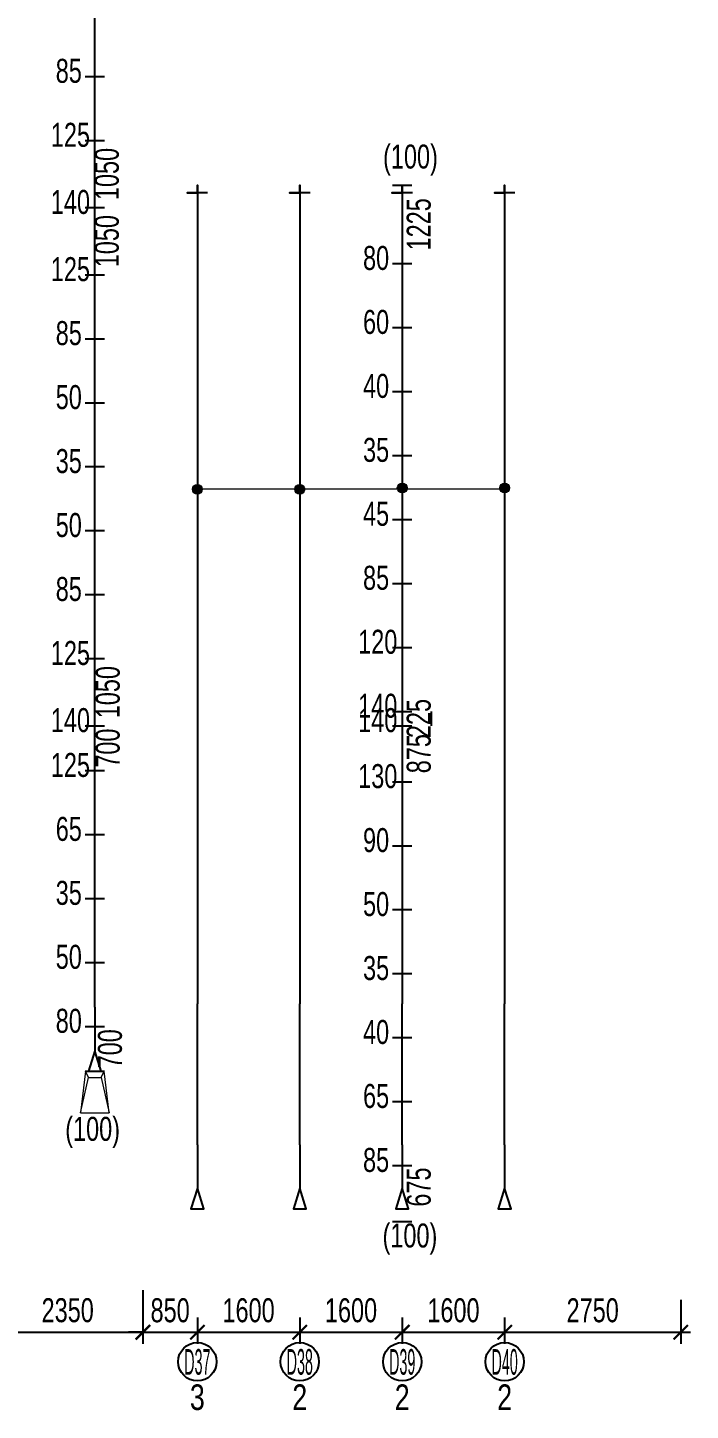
# Model space of a CAD drawing. Header units: millimetres. Extents: x 4465111 to 4895522, y 2166116 to 2541221.
# Drawn here: x 4687931 to 4698281, y 2191538 to 2213152 of the extents above; entities that cross this region are included whole.
import ezdxf
from ezdxf.enums import TextEntityAlignment as Align

# ---------------------------------------------------------------- set-up
doc = ezdxf.new("R2010")
doc.units = ezdxf.units.MM
doc.header["$LTSCALE"] = 50
doc.header["$MEASUREMENT"] = 0
doc.layers.get('DEFPOINTS').update_dxf_attribs({"lineweight": 9})
for name, color, linetype in [('BREAK_LINE', 7, 'Continuous'), ('KCS_TEXT', 2, 'Continuous'), ('S- Border', 6, 'Continuous'), ('SP-Reinforcement', 4, 'Continuous')]:
    doc.layers.add(name, color=color, linetype=linetype)
doc.layers.add('Current_plane_Tendon', color=7, linetype='Continuous', true_color=0xab0000)
for name, color, linetype, lineweight in [('S-dims', 8, 'Continuous', 15), ('S-text', 3, 'Continuous', 20), ('S-Thin', 253, 'Continuous', 15)]:
    doc.layers.add(name, color=color, linetype=linetype, lineweight=lineweight)
doc.styles.add('KCS_BIGTEXT', font='arial.ttf', dxfattribs={"width": 0.75})
doc.styles.add('KCS_SMTEXT', font='arial.ttf', dxfattribs={"width": 0.7})
doc.dimstyles.new('KCS_DIM150', dxfattribs={"dimscale": 150, "dimtxt": 2.5, "dimasz": 1.5, "dimexe": 1.2, "dimexo": 0, "dimgap": 1, "dimtad": 1, "dimdec": 0, "dimzin": 0, "dimdsep": 46, "dimtxsty": 'KCS_SMTEXT', "dimblk": 'ARCHTICK', "dimcen": 0, "dimdle": 1, "dimclrd": 1, "dimclre": 1, "dimclrt": 2, "dimadec": 0, "dimazin": 0, "dimtfac": 1, "dimtdec": 0, "dimtix": 1, "dimtmove": 2, "dimatfit": 3, "dimfxl": 1, "dimtolj": 1, "dimtzin": 0, "dimarcsym": 0})
doc.dimstyles.new('KCS_DIM150A', dxfattribs={"dimscale": 150, "dimtxt": 2.5, "dimasz": 3, "dimexe": 1.2, "dimexo": 0, "dimgap": 1, "dimtad": 1, "dimdec": 0, "dimzin": 0, "dimdsep": 46, "dimtxsty": 'KCS_SMTEXT', "dimblk": 'ARCHTICK', "dimcen": 0, "dimdle": 1, "dimse1": 1, "dimse2": 1, "dimsd1": 1, "dimsd2": 1, "dimclrd": 1, "dimclre": 1, "dimclrt": 3, "dimadec": 0, "dimazin": 0, "dimtfac": 1, "dimtdec": 0, "dimtix": 1, "dimtmove": 2, "dimatfit": 3, "dimfxl": 1, "dimtolj": 1, "dimtzin": 0, "dimarcsym": 0})

# ---------------------------------------------------------------- blocks, each defined once
blk = doc.blocks.new('*U242')
at = {"layer": 'S- Border'}
blk.add_lwpolyline([(0, 0), (-392, 0)], dxfattribs=at)
blk.add_circle((-692, 0), 300, dxfattribs=at)
at = {"layer": 'SP-Reinforcement'}
for points in [[(2700, 0), (2020, 0), (1700, 100), (1700, -100), (2020, 0)], [(2700, 0), (4904, 0)], [(17580, -160), (17580, 160), (17580, 0), (17700, 0), (4904, 0)]]:
    blk.add_lwpolyline(points, dxfattribs=at)
at = {"layer": 'S-text', "style": 'KCS_BIGTEXT', "width": 0.75}
blk.add_attdef('COUNT', text='', height=400, rotation=270, dxfattribs=at).set_placement((-1246, 0), align=Align.MIDDLE_CENTER)
blk = doc.blocks.new('*U243')
at = {"layer": 'S- Border'}
blk.add_lwpolyline([(0, 0), (-392, 0)], dxfattribs=at)
blk.add_circle((-692, 0), 300, dxfattribs=at)
at = {"layer": 'SP-Reinforcement'}
for points in [[(2700, 0), (2020, 0), (1700, 100), (1700, -100), (2020, 0)], [(2700, 0), (4904, 0)], [(17580, -160), (17580, 160), (17580, 0), (17700, 0), (4904, 0)]]:
    blk.add_lwpolyline(points, dxfattribs=at)
at = {"layer": 'S-text', "style": 'KCS_BIGTEXT', "width": 0.75}
blk.add_attdef('COUNT', text='', height=400, rotation=270, dxfattribs=at).set_placement((-1246, 0), align=Align.MIDDLE_CENTER)
blk = doc.blocks.new('*U228')
at = {"layer": 'S-Thin'}
for p, q in [((-47850, 100), (-47750, 145)), ((-47850, -100), (-47750, -145))]:
    blk.add_line(p, q, dxfattribs=at)
blk.add_lwpolyline([(-47750, 145), (-48400, 225), (-48400, -225), (-47750, -145)], close=True, dxfattribs=at)
blk.add_lwpolyline([(-48400, 225), (-47850, 100), (-47850, -100), (-48400, -225)], dxfattribs=at)
at = {"layer": 'SP-Reinforcement'}
for points in [[(-46750, 0), (-47430, 0), (-47750, 100), (-47750, -100), (-47430, 0)], [(-46750, 0), (-44547, 0)], [(-44547, 0), (-2020, 0), (-1700, 100), (-1700, -100), (-2020, 0)]]:
    blk.add_lwpolyline(points, dxfattribs=at)
at = {"layer": 'S-text', "style": 'KCS_BIGTEXT', "width": 0.75}
blk.add_attdef('COUNT', text='', height=400, rotation=270, dxfattribs=at).set_placement((1646, 0), align=Align.MIDDLE_CENTER)
blk = doc.blocks.new('*D169')
at = {"layer": 'DEFPOINTS', "color": 0, "transparency": 16777216}
for p in [(4675016, 2285518), (4674782, 2284818, 125), (4675259, 2284818)]:
    blk.add_point(p, dxfattribs=at)
at = {"layer": 'S-dims', "color": 3, "transparency": 16777216, "insert": (4674918, 2285168), "char_height": 375, "attachment_point": 5, "rotation": 90, "style": 'KCS_SMTEXT'}
blk.add_mtext('\\A1;700', dxfattribs=at)
blk = doc.blocks.new('_ArchTick')
at = {"color": 0, "linetype": 'ByBlock', "const_width": 0.15}
blk.add_lwpolyline([(-0.5, -0.5), (0.5, 0.5)], dxfattribs=at)
blk = doc.blocks.new('*D170')
at = {"layer": 'DEFPOINTS', "color": 0, "transparency": 16777216}
for p in [(4674866, 2280818, 80), (4675294, 2280818), (4674952, 2280118, 0)]:
    blk.add_point(p, dxfattribs=at)
at = {"layer": 'S-dims', "color": 3, "transparency": 16777216, "insert": (4674953, 2280468), "char_height": 375, "attachment_point": 5, "rotation": 90, "style": 'KCS_SMTEXT'}
blk.add_mtext('\\A1;700', dxfattribs=at)
blk = doc.blocks.new('*D171')
at = {"layer": 'DEFPOINTS', "color": 0, "transparency": 16777216}
for p in [(4675016, 2286568, 0), (4675260, 2286568), (4675016, 2285518, 0)]:
    blk.add_point(p, dxfattribs=at)
at = {"layer": 'S-dims', "color": 3, "transparency": 16777216, "insert": (4674919, 2286043), "char_height": 375, "attachment_point": 5, "rotation": 90, "style": 'KCS_SMTEXT'}
blk.add_mtext('\\A1;1050', dxfattribs=at)
blk = doc.blocks.new('*D84')
at = {"layer": 'DEFPOINTS', "color": 0, "transparency": 16777216}
for p in [(4675466, 2276694, 0), (4673116, 2276211), (4675466, 2276037)]:
    blk.add_point(p, dxfattribs=at)
at = {"layer": 'S-dims', "color": 1, "lineweight": -2, "transparency": 16777216}
for p, q in [((4675466, 2276694), (4675466, 2275857)), ((4673116, 2276211), (4673116, 2275857)), ((4672966, 2276037), (4675616, 2276037))]:
    blk.add_line(p, q, dxfattribs=at)
at = {"layer": 'S-dims', "color": 1, "lineweight": -2, "transparency": 16777216, "xscale": 225, "yscale": 225, "zscale": 225, "rotation": 180}
blk.add_blockref('_ArchTick', (4673116, 2276037), dxfattribs=at)
at = {"layer": 'S-dims', "color": 1, "lineweight": -2, "transparency": 16777216, "xscale": 225, "yscale": 225, "zscale": 225}
blk.add_blockref('_ArchTick', (4675466, 2276037), dxfattribs=at)
at = {"layer": 'S-dims', "color": 2, "transparency": 16777216, "insert": (4674291, 2276379), "char_height": 375, "attachment_point": 5, "style": 'KCS_SMTEXT'}
blk.add_mtext('\\A1;2350', dxfattribs=at)
blk = doc.blocks.new('*D85')
at = {"layer": 'DEFPOINTS', "color": 0, "transparency": 16777216}
for p in [(4675466, 2276694, 0), (4676316, 2276192), (4676316, 2276037)]:
    blk.add_point(p, dxfattribs=at)
at = {"layer": 'S-dims', "color": 1, "lineweight": -2, "transparency": 16777216}
for p, q in [((4675466, 2276694), (4675466, 2275857)), ((4675466, 2276037), (4675241, 2276037)), ((4675466, 2276037), (4676316, 2276037)), ((4676316, 2276192), (4676316, 2275857)), ((4676316, 2276037), (4676541, 2276037))]:
    blk.add_line(p, q, dxfattribs=at)
at = {"layer": 'S-dims', "color": 1, "lineweight": -2, "transparency": 16777216, "xscale": 225, "yscale": 225, "zscale": 225}
blk.add_blockref('_ArchTick', (4675466, 2276037), dxfattribs=at)
at = {"layer": 'S-dims', "color": 1, "lineweight": -2, "transparency": 16777216, "xscale": 225, "yscale": 225, "zscale": 225, "rotation": 180}
blk.add_blockref('_ArchTick', (4676316, 2276037), dxfattribs=at)
at = {"layer": 'S-dims', "color": 2, "transparency": 16777216, "insert": (4675891, 2276378), "char_height": 375, "attachment_point": 5, "style": 'KCS_SMTEXT'}
blk.add_mtext('\\A1;850', dxfattribs=at)
blk = doc.blocks.new('*D86')
at = {"layer": 'DEFPOINTS', "color": 0, "transparency": 16777216}
for p in [(4677916, 2276268), (4676316, 2276192), (4677916, 2276037)]:
    blk.add_point(p, dxfattribs=at)
at = {"layer": 'S-dims', "color": 1, "lineweight": -2, "transparency": 16777216}
for p, q in [((4677916, 2276268), (4677916, 2275857)), ((4676166, 2276037), (4678066, 2276037)), ((4676316, 2276192), (4676316, 2275857))]:
    blk.add_line(p, q, dxfattribs=at)
at = {"layer": 'S-dims', "color": 1, "lineweight": -2, "transparency": 16777216, "xscale": 225, "yscale": 225, "zscale": 225, "rotation": 180}
blk.add_blockref('_ArchTick', (4676316, 2276037), dxfattribs=at)
at = {"layer": 'S-dims', "color": 1, "lineweight": -2, "transparency": 16777216, "xscale": 225, "yscale": 225, "zscale": 225}
blk.add_blockref('_ArchTick', (4677916, 2276037), dxfattribs=at)
at = {"layer": 'S-dims', "color": 2, "transparency": 16777216, "insert": (4677116, 2276378), "char_height": 375, "attachment_point": 5, "style": 'KCS_SMTEXT'}
blk.add_mtext('\\A1;1600', dxfattribs=at)
blk = doc.blocks.new('*D87')
at = {"layer": 'DEFPOINTS', "color": 0, "transparency": 16777216}
for p in [(4677916, 2276268), (4679516, 2276268), (4679516, 2276037)]:
    blk.add_point(p, dxfattribs=at)
at = {"layer": 'S-dims', "color": 1, "lineweight": -2, "transparency": 16777216}
for p, q in [((4677916, 2276268), (4677916, 2275857)), ((4679516, 2276268), (4679516, 2275857)), ((4677766, 2276037), (4679666, 2276037))]:
    blk.add_line(p, q, dxfattribs=at)
at = {"layer": 'S-dims', "color": 1, "lineweight": -2, "transparency": 16777216, "xscale": 225, "yscale": 225, "zscale": 225, "rotation": 180}
blk.add_blockref('_ArchTick', (4677916, 2276037), dxfattribs=at)
at = {"layer": 'S-dims', "color": 1, "lineweight": -2, "transparency": 16777216, "xscale": 225, "yscale": 225, "zscale": 225}
blk.add_blockref('_ArchTick', (4679516, 2276037), dxfattribs=at)
at = {"layer": 'S-dims', "color": 2, "transparency": 16777216, "insert": (4678716, 2276378), "char_height": 375, "attachment_point": 5, "style": 'KCS_SMTEXT'}
blk.add_mtext('\\A1;1600', dxfattribs=at)
blk = doc.blocks.new('*D88')
at = {"layer": 'DEFPOINTS', "color": 0, "transparency": 16777216}
for p in [(4679516, 2276268), (4681116, 2276268), (4681116, 2276037)]:
    blk.add_point(p, dxfattribs=at)
at = {"layer": 'S-dims', "color": 1, "lineweight": -2, "transparency": 16777216}
for p, q in [((4679516, 2276268), (4679516, 2275857)), ((4681116, 2276268), (4681116, 2275857)), ((4679366, 2276037), (4681266, 2276037))]:
    blk.add_line(p, q, dxfattribs=at)
at = {"layer": 'S-dims', "color": 1, "lineweight": -2, "transparency": 16777216, "xscale": 225, "yscale": 225, "zscale": 225, "rotation": 180}
blk.add_blockref('_ArchTick', (4679516, 2276037), dxfattribs=at)
at = {"layer": 'S-dims', "color": 1, "lineweight": -2, "transparency": 16777216, "xscale": 225, "yscale": 225, "zscale": 225}
blk.add_blockref('_ArchTick', (4681116, 2276037), dxfattribs=at)
at = {"layer": 'S-dims', "color": 2, "transparency": 16777216, "insert": (4680316, 2276378), "char_height": 375, "attachment_point": 5, "style": 'KCS_SMTEXT'}
blk.add_mtext('\\A1;1600', dxfattribs=at)
blk = doc.blocks.new('*D89')
at = {"layer": 'DEFPOINTS', "color": 0, "transparency": 16777216}
for p in [(4683866, 2276545, 0), (4681116, 2276268), (4683866, 2276037)]:
    blk.add_point(p, dxfattribs=at)
at = {"layer": 'S-dims', "color": 1, "lineweight": -2, "transparency": 16777216}
for p, q in [((4683866, 2276545), (4683866, 2275857)), ((4681116, 2276268), (4681116, 2275857)), ((4680966, 2276037), (4684016, 2276037))]:
    blk.add_line(p, q, dxfattribs=at)
at = {"layer": 'S-dims', "color": 1, "lineweight": -2, "transparency": 16777216, "xscale": 225, "yscale": 225, "zscale": 225, "rotation": 180}
blk.add_blockref('_ArchTick', (4681116, 2276037), dxfattribs=at)
at = {"layer": 'S-dims', "color": 1, "lineweight": -2, "transparency": 16777216, "xscale": 225, "yscale": 225, "zscale": 225}
blk.add_blockref('_ArchTick', (4683866, 2276037), dxfattribs=at)
at = {"layer": 'S-dims', "color": 2, "transparency": 16777216, "insert": (4682491, 2276378), "char_height": 375, "attachment_point": 5, "style": 'KCS_SMTEXT'}
blk.add_mtext('\\A1;2750', dxfattribs=at)
blk = doc.blocks.new('*D157')
at = {"layer": 'DEFPOINTS', "color": 0, "transparency": 16777216}
for p in [(4674919, 2294668, 0), (4674919, 2293618, 0), (4675246, 2293618)]:
    blk.add_point(p, dxfattribs=at)
at = {"layer": 'S-dims', "color": 3, "transparency": 16777216, "insert": (4674904, 2294143), "char_height": 375, "attachment_point": 5, "rotation": 90, "style": 'KCS_SMTEXT'}
blk.add_mtext('\\A1;1050', dxfattribs=at)
blk = doc.blocks.new('*D158')
at = {"layer": 'DEFPOINTS', "color": 0, "transparency": 16777216}
for p in [(4674919, 2293618, 0), (4674919, 2292568, 0), (4675246, 2292568)]:
    blk.add_point(p, dxfattribs=at)
at = {"layer": 'S-dims', "color": 3, "transparency": 16777216, "insert": (4674904, 2293093), "char_height": 375, "attachment_point": 5, "rotation": 90, "style": 'KCS_SMTEXT'}
blk.add_mtext('\\A1;1050', dxfattribs=at)
blk = doc.blocks.new('*D31')
at = {"layer": 'DEFPOINTS', "color": 0, "transparency": 16777216}
for p in [(4679653, 2293968, 0), (4679653, 2292743, 0), (4680117, 2292743)]:
    blk.add_point(p, dxfattribs=at)
at = {"layer": 'S-dims', "color": 3, "transparency": 16777216, "insert": (4679776, 2293356), "char_height": 375, "attachment_point": 5, "rotation": 90, "style": 'KCS_SMTEXT'}
blk.add_mtext('\\A1;1225', dxfattribs=at)
blk = doc.blocks.new('*D32')
at = {"layer": 'DEFPOINTS', "color": 0, "transparency": 16777216}
for p in [(4679753, 2285743, 0), (4679712, 2285518, 0), (4680117, 2285518)]:
    blk.add_point(p, dxfattribs=at)
at = {"layer": 'S-dims', "color": 3, "transparency": 16777216, "insert": (4679776, 2285631), "char_height": 375, "attachment_point": 5, "rotation": 90, "style": 'KCS_SMTEXT'}
blk.add_mtext('\\A1;225', dxfattribs=at)
blk = doc.blocks.new('*D33')
at = {"layer": 'DEFPOINTS', "color": 0, "transparency": 16777216}
for p in [(4679712, 2285518, 0), (4679712, 2284643, 0), (4680117, 2284643)]:
    blk.add_point(p, dxfattribs=at)
at = {"layer": 'S-dims', "color": 3, "transparency": 16777216, "insert": (4679776, 2285081), "char_height": 375, "attachment_point": 5, "rotation": 90, "style": 'KCS_SMTEXT'}
blk.add_mtext('\\A1;875', dxfattribs=at)
blk = doc.blocks.new('*D34')
at = {"layer": 'DEFPOINTS', "color": 0, "transparency": 16777216}
for p in [(4679774, 2278643, 0), (4679822, 2277968, 0), (4680117, 2277968)]:
    blk.add_point(p, dxfattribs=at)
at = {"layer": 'S-dims', "color": 3, "transparency": 16777216, "insert": (4679776, 2278306), "char_height": 375, "attachment_point": 5, "rotation": 90, "style": 'KCS_SMTEXT'}
blk.add_mtext('\\A1;675', dxfattribs=at)
blk = doc.blocks.new('T4- Cap doc')
at = {"layer": 'S-Thin'}
h = blk.add_hatch(color=6, dxfattribs=at)
h.paths.add_polyline_path([(4676315.8, 2289291.5, -1), (4676315.8, 2289138.4)])
h.paths.add_polyline_path([(4676315.8, 2289291.5), (4676315.8, 2289138.4, -1)])
h = blk.add_hatch(color=6, dxfattribs=at)
h.paths.add_polyline_path([(4677915.8, 2289291.5, -1), (4677915.8, 2289138.4)])
h.paths.add_polyline_path([(4677915.8, 2289291.5), (4677915.8, 2289138.4, -1)])
h = blk.add_hatch(color=6, dxfattribs=at)
h.paths.add_polyline_path([(4679515.8, 2289311.1, -1), (4679515.8, 2289157.9)])
h.paths.add_polyline_path([(4679515.8, 2289311.1), (4679515.8, 2289157.9, -1)])
h = blk.add_hatch(color=6, dxfattribs=at)
h.paths.add_polyline_path([(4681115.8, 2289311.1, -1), (4681115.8, 2289157.9)])
h.paths.add_polyline_path([(4681115.8, 2289311.1), (4681115.8, 2289157.9, -1)])
at = {"color": 5, "linetype": 'Continuous'}
for points, elevation in [([(4674565.8, 2295668.1), (4674865.8, 2295668.1)], 85), ([(4674565.8, 2294668.1), (4674865.8, 2294668.1)], 125), ([(4679365.8, 2293968.1), (4679665.8, 2293968.1)], 100), ([(4674565.8, 2293618.1), (4674865.8, 2293618.1)], 140), ([(4679365.8, 2292743.1), (4679665.8, 2292743.1)], 80), ([(4674565.8, 2292568.1), (4674865.8, 2292568.1)], 125), ([(4674565.8, 2291568.1), (4674865.8, 2291568.1)], 85), ([(4679365.8, 2291743.1), (4679665.8, 2291743.1)], 60), ([(4679365.8, 2290743.1), (4679665.8, 2290743.1)], 40), ([(4674565.8, 2290568.1), (4674865.8, 2290568.1)], 50), ([(4679365.8, 2289743.1), (4679665.8, 2289743.1)], 35), ([(4674565.8, 2289568.1), (4674865.8, 2289568.1)], 35), ([(4674565.8, 2288568.1), (4674865.8, 2288568.1)], 50), ([(4679365.8, 2288743.1), (4679665.8, 2288743.1)], 45), ([(4679365.8, 2287743.1), (4679665.8, 2287743.1)], 85), ([(4674565.8, 2287568.1), (4674865.8, 2287568.1)], 85), ([(4679365.8, 2286743.1), (4679665.8, 2286743.1)], 120), ([(4674565.8, 2286568.1), (4674865.8, 2286568.1)], 125), ([(4679365.8, 2285743.1), (4679665.8, 2285743.1)], 140), ([(4679965.8, 2285743.1), (4679965.8, 2285518.1)], 0), ([(4674565.8, 2285518.1), (4674865.8, 2285518.1)], 40), ([(4679365.8, 2285518.1), (4679665.8, 2285518.1)], 140), ([(4674565.8, 2284818.1), (4674865.8, 2284818.1)], 25), ([(4679365.8, 2284643.1), (4679665.8, 2284643.1)], 130), ([(4674565.8, 2283818.1), (4674865.8, 2283818.1)], -35), ([(4679365.8, 2283643.1), (4679665.8, 2283643.1)], 90), ([(4674565.8, 2282818.1), (4674865.8, 2282818.1)], -65), ([(4679365.8, 2282643.1), (4679665.8, 2282643.1)], 50), ([(4674565.8, 2281818.1), (4674865.8, 2281818.1)], -50), ([(4679365.8, 2281643.1), (4679665.8, 2281643.1)], 35), ([(4674565.8, 2280818.1), (4674865.8, 2280818.1)], -20), ([(4679365.8, 2280643.1), (4679665.8, 2280643.1)], 40), ([(4674565.8, 2280118.1), (4674865.8, 2280118.1)], 0), ([(4679365.8, 2279643.1), (4679665.8, 2279643.1)], 65), ([(4679365.8, 2278643.1), (4679665.8, 2278643.1)], 85), ([(4679365.8, 2277768.1), (4679665.8, 2277768.1)], 100)]:
    blk.add_lwpolyline(points, dxfattribs=dict(at, elevation=elevation))
at = {"layer": 'S-Thin', "color": 6}
for p, q in [((4676315.8, 2289003.6, 3148.3), (4676315.8, 2289426.3, 3148.3)), ((4677915.8, 2289003.6, 3148.3), (4677915.8, 2289426.3, 3148.3)), ((4679515.8, 2289023.2, 6294.2), (4679515.8, 2289445.9, 6294.2)), ((4681115.8, 2289023.2, 6294.2), (4681115.8, 2289445.9, 6294.2))]:
    blk.add_line(p, q, dxfattribs=at)
at = {"layer": 'S-Thin', "color": 1}
blk.add_line((4681115.8, 2289214.6, 3148.3), (4676315.8, 2289215, 3148.3), dxfattribs=at)
at = {"layer": 'S-Thin', "color": 6}
for centre in [(4676315.8, 2289215, 3148.3), (4677915.8, 2289215, 3148.3), (4679515.8, 2289234.5, 6294.2), (4681115.8, 2289234.5, 6294.2)]:
    blk.add_circle(centre, 76.6, dxfattribs=at)
at = {"layer": 'Current_plane_Tendon', "rotation": 90}
blk.add_blockref('*U228', (4674715.8, 2327868.4, 0), dxfattribs=at)
for name, p, values in [('*U243', (4676315.8, 2276267.7), {'COUNT': '3'}), ('*U242', (4677915.8, 2276267.7), {'COUNT': '2'}), ('*U242', (4679515.8, 2276267.7), {'COUNT': '2'}), ('*U242', (4681115.8, 2276267.7), {'COUNT': '2'})]:
    blk.add_blockref(name, p, dxfattribs=at).add_auto_attribs(values)
at = {"layer": 'KCS_TEXT', "style": 'KCS_SMTEXT', "width": 0.7}
for s, p in [('85', (4674103.9, 2295568.1, 85)), ('125', (4674027.7, 2294568.1, 125)), ('(100)', (4679217, 2294228.1, 100)), ('140', (4674027.7, 2293518.1, 140)), ('80', (4678903.9, 2292643.1, 80)), ('125', (4674027.7, 2292468.1, 125)), ('60', (4678903.9, 2291643.1, 60)), ('85', (4674103.9, 2291468.1, 85)), ('40', (4678903.9, 2290643.1, 40)), ('50', (4674103.9, 2290468.1, 50)), ('35', (4674103.9, 2289468.1, 35)), ('35', (4678903.9, 2289643.1, 35)), ('45', (4678903.9, 2288643.1, 45)), ('50', (4674103.9, 2288468.1, 50)), ('85', (4678903.9, 2287643.1, 85)), ('85', (4674103.9, 2287468.1, 85)), ('120', (4678827.7, 2286643.1, 120)), ('125', (4674027.7, 2286468.1, 125)), ('140', (4678827.7, 2285643.1, 140)), ('140', (4674027.7, 2285418.1, 40)), ('140', (4678827.7, 2285418.1, 140)), ('125', (4674027.7, 2284718.1, 25)), ('130', (4678827.7, 2284543.1, 130)), ('65', (4674103.9, 2283718.1, -35)), ('90', (4678903.9, 2283543.1, 90)), ('35', (4674103.9, 2282718.1, -65)), ('50', (4678903.9, 2282543.1, 50)), ('50', (4674103.9, 2281718.1, -50)), ('35', (4678903.9, 2281543.1, 35)), ('80', (4674103.9, 2280718.1, -20)), ('40', (4678903.9, 2280543.1, 40)), ('65', (4678903.9, 2279543.1, 65)), ('(100)', (4674252.2, 2279029.1, 0)), ('85', (4678903.9, 2278543.1, 85)), ('(100)', (4679208.5, 2277361.8, 3300))]:
    blk.add_text(s, height=375, dxfattribs=at).set_placement(p)
at = {"layer": 'KCS_TEXT', "style": 'KCS_SMTEXT', "width": 0.4}
for s, p in [('D37', (4676315.8, 2275573.8)), ('D38', (4677915.8, 2275573.8)), ('D39', (4679515.8, 2275573.8)), ('D40', (4681115.8, 2275573.8))]:
    blk.add_text(s, height=400, dxfattribs=at).set_placement(p, align=Align.MIDDLE_CENTER)
at = {"layer": 'S-dims'}
for base, p1, p2, picture, middle in [((4675245.5, 2293618.1), (4674918.5, 2294668.1, 0), (4674918.5, 2293618.1, 0), '*D157', (4674904, 2294143.1)), ((4680117, 2292743.1), (4679652.5, 2293968.1, 0), (4679652.5, 2292743.1, 0), '*D31', (4679775.5, 2293355.6)), ((4675245.5, 2292568.1), (4674918.5, 2293618.1, 0), (4674918.5, 2292568.1, 0), '*D158', (4674904, 2293093.1)), ((4675260, 2286568.1), (4675015.8, 2285518.1, 0), (4675015.8, 2286568.1, 0), '*D171', (4674918.5, 2286043.1)), ((4680117, 2285518.1), (4679753, 2285743.1, 0), (4679711.5, 2285518.1, 0), '*D32', (4679775.5, 2285630.6)), ((4675259, 2284818.1, -100), (4675015.8, 2285518.1, -100), (4674782, 2284818.1, 25), '*D169', (4674917.5, 2285168.1, -100)), ((4680117, 2284643.1), (4679711.5, 2285518.1, 0), (4679711.5, 2284643.1, 0), '*D33', (4679775.5, 2285080.6)), ((4675294, 2280818.1, -100), (4674952, 2280118.1, -100), (4674865.8, 2280818.1, -20), '*D170', (4674952.5, 2280468.1, -100)), ((4680117, 2277968.1), (4679774, 2278643.1, 0), (4679821.5, 2277968.1, 0), '*D34', (4679775.5, 2278305.6))]:
    dim = blk.add_linear_dim(base=base, p1=p1, p2=p2, angle=90, dimstyle='KCS_DIM150A', dxfattribs=at)
    dim.commit()
    dim.dimension.update_dxf_attribs({"geometry": picture, "text_midpoint": middle})
for base, p1, p2, picture, middle in [((4675465.8, 2276037), (4673115.8, 2276211), (4675465.8, 2276694, 0), '*D84', (4674290.8, 2276378.6)), ((4676315.8, 2276037), (4675465.8, 2276694, 0), (4676315.8, 2276192.5), '*D85', (4675890.8, 2276378.5)), ((4677915.8, 2276037), (4676315.8, 2276192.5), (4677915.8, 2276267.7), '*D86', (4677115.8, 2276378.5)), ((4679515.8, 2276037), (4677915.8, 2276267.7), (4679515.8, 2276267.7), '*D87', (4678715.8, 2276378.5)), ((4681115.8, 2276037), (4679515.8, 2276267.7), (4681115.8, 2276267.7), '*D88', (4680315.8, 2276378.5)), ((4683865.8, 2276037), (4681115.8, 2276267.7), (4683865.8, 2276545, 0), '*D89', (4682490.8, 2276378.5))]:
    dim = blk.add_linear_dim(base=base, p1=p1, p2=p2, dimstyle='KCS_DIM150', dxfattribs=at)
    dim.commit()
    dim.dimension.update_dxf_attribs({"geometry": picture, "text_midpoint": middle})

msp = doc.modelspace()

# ---------------------------------------------------------------- block references
at = {"layer": 'BREAK_LINE'}
msp.add_blockref('T4- Cap doc', (14264.7, -83278.3), dxfattribs=at)

doc.saveas('drawing.dxf')
